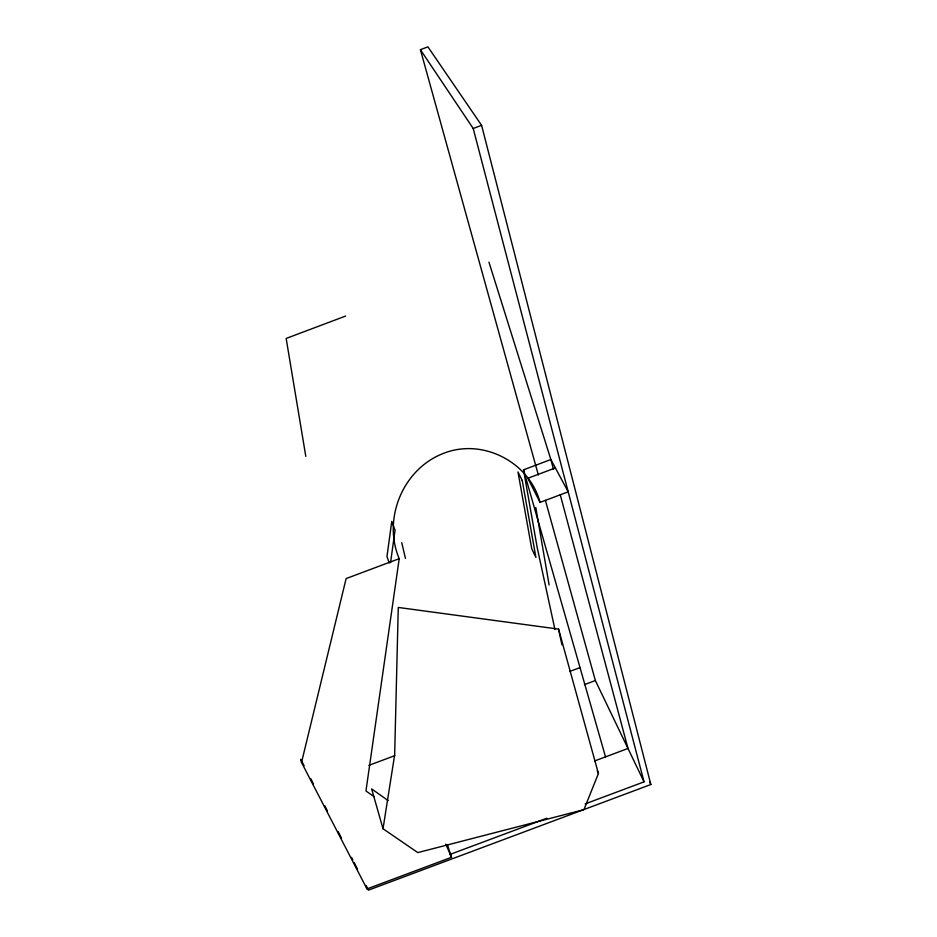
<?xml version="1.0" encoding="UTF-8"?>
<svg xmlns="http://www.w3.org/2000/svg" width="937" height="937" viewBox="0 0 937 937"><rect width="100%" height="100%" fill="white"/><g stroke="black" fill="none" stroke-linecap="round" stroke-linejoin="round"><path stroke-width="1.41" d="M390.542 562.668L395.051 530.213L391.771 521.347L386.969 556.531L389.242 562.938M383.022 828.753L394.653 754.976L398.272 607.445L558.569 629.114L598.415 773.529L583.927 809.662L417.82 852.6L383.022 828.753L371.638 788.907L388.129 800.573M447.453 844.799L451.54 857.308L366.999 888.932L301.527 762.484L346.116 578.586L399.209 558.663C382.249 518.653 403.074 468.523 443.939 453.203C482.86 437.989 529.428 462.128 540.04 502.384L568.197 491.82L550.862 459.54L488.938 262.102M538.342 474.954L420.408 49.684L427.916 46.85L481.595 125.324L650.84 784.527L368.417 890.15L366.168 885.793L366.999 888.932M420.408 49.684L473.208 128.486L481.595 125.324M345.624 316.062L286.16 338.444L305.802 456.366M554.938 629.477L537.135 547.255L523.525 469.812L550.862 459.54L553.498 469.425M555.372 467.938L527.824 478.28L540.04 502.384M569.637 671.489L580.015 667.601M368.897 765.353L394.817 755.644M584.442 684.631L595.358 680.543L644.035 781.868L585.18 803.887M594.608 760.961L627.989 748.464L560.279 494.83M449.666 854.567L546.857 818.224M374.109 796.684L365.957 790.957L399.209 558.663M304.103 765.763L300.765 759.31L301.527 762.484M310.779 778.67L313.45 783.836M324.788 805.773L327.458 810.938M338.14 831.587L341.478 838.041M351.492 857.402L352.827 859.979M354.151 862.567L357.489 869.021M649.564 781.903L650.84 784.527M597.244 770.928L598.415 773.529M445.789 844.096L451.54 857.308M523.525 469.812L605.525 756.873M545.381 500.299L595.358 680.543M473.208 128.486L644.035 781.868M401.75 542.687L405.463 558.393M558.569 629.114L561.919 644.761M535.777 507.467L549.117 584.946M522.237 480.458L517.974 471.955L531.747 548.754L535.905 557.421L522.237 480.458"/></g></svg>
